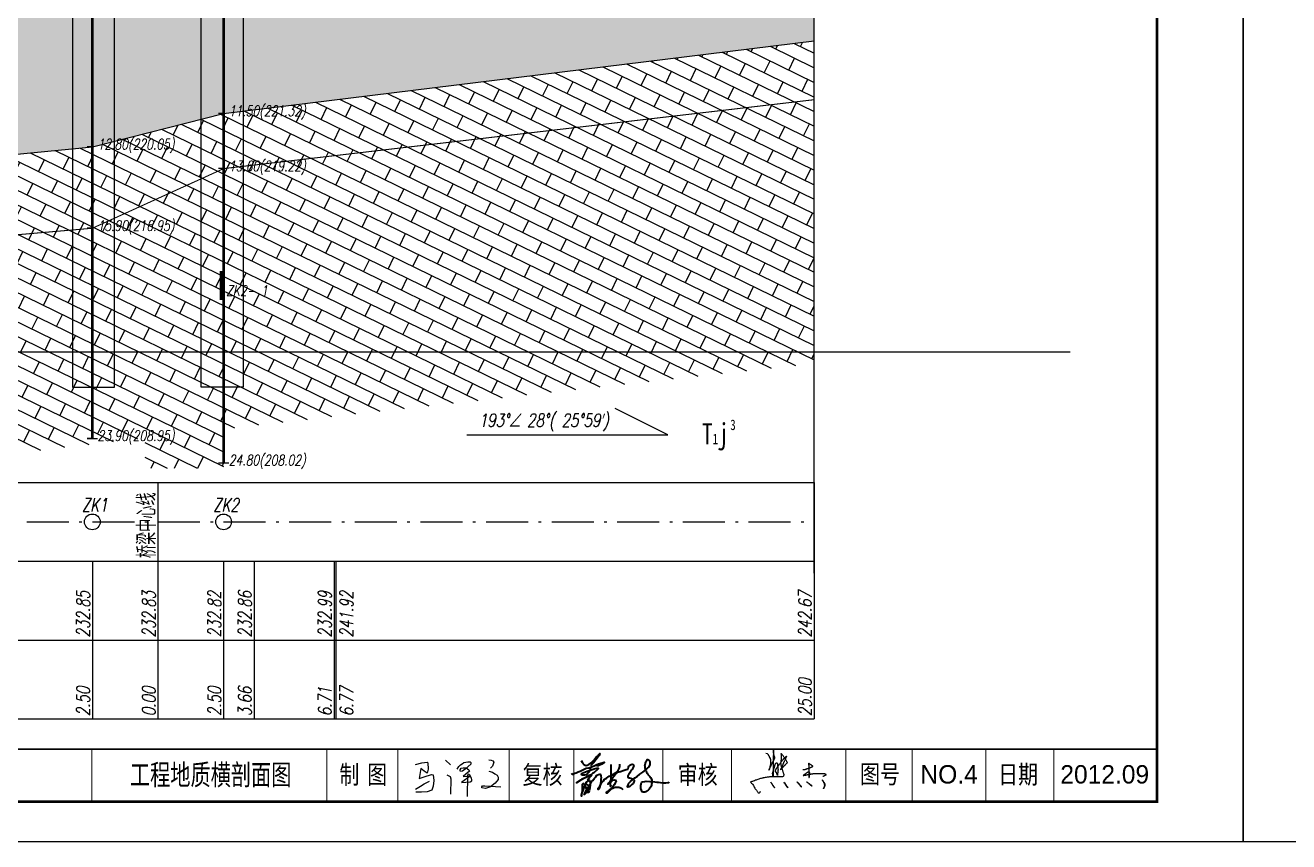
# Model space of a CAD drawing. Header units: millimetres. Extents: x -513 to 23624, y -721 to 12066.
# Drawn here: x -324.2 to -83.5, y -540.9 to -385.5 of the extents above; entities that cross this region are included whole.
import ezdxf
from ezdxf.enums import TextEntityAlignment as Align

# ---------------------------------------------------------------- set-up
doc = ezdxf.new("R2010")
doc.units = ezdxf.units.MM
for name, pattern in [('ACAD_ISO10W100', [18, 12, -3, 0, -3]), ('x-tc', [18, 15, -3]), ('公路风化界线', [12.5, 8, -2, 0.5, -2])]:
    doc.linetypes.add(name, pattern=pattern)
for name, color, linetype in [('图框', 7, 'Continuous'), ('桥型', 1, 'Continuous'), ('签名', 7, 'Continuous')]:
    doc.layers.add(name, color=color, linetype=linetype)
doc.styles.add('FS', font='fsdb_e.shx', dxfattribs={"width": 0.75, "bigfont": 'fsdb.shx'})
doc.styles.add('FSMM', font='fsdb_e.shx', dxfattribs={"width": 0.75, "bigfont": 'fsdb.shx'})
doc.styles.get("Standard").update_dxf_attribs({"font": 'italc1.shx', "width": 0.75, "bigfont": 'fsdb.shx'})
doc.styles.add('xdb', font='italc1.shx', dxfattribs={"width": 0.75, "bigfont": 'fsdb.shx'})
doc.linetypes.add('x-bzh', pattern='A,0,-0.35,[138,ltypeshp.shx,S=0.3,R=0,X=-0.35,Y=0],-2.65', length=3)
pattern_1 = [(334.00855, (0, 0), (1.095592, 2.247149), []), (64.00855, (0, 0), (-2.499846, 4.000097), [2.5, -2.5])]

# ---------------------------------------------------------------- blocks, each defined once
blk = doc.blocks.new('A$C0A595376')
at = {"layer": '签名', "color": 7, "linetype": 'x-tc', "lineweight": -3}
for p, q in [((-0.84, 4.08), (0.06, 4.32)), ((0.06, 4.32), (0.84, 4.39)), ((0.84, 4.39), (0.96, 4.29)), ((0.96, 4.29), (0.98, 3.4)), ((3.52, 4.68), (4.29, 4)), ((5.26, 3.36), (5.5, 3.77)), ((5.5, 3.77), (5.73, 4)), ((5.73, 4), (5.97, 4.14)), ((5.97, 4.14), (6.24, 4.34)), ((6.24, 4.34), (6.82, 4.44)), ((7.26, 4.09), (6.41, 3.36)), ((6.82, 4.44), (7, 4.45)), ((7, 4.45), (7.15, 4.44)), ((7.15, 4.44), (7.24, 4.35)), ((7.24, 4.35), (7.26, 4.09)), ((9.91, 4.75), (10.23, 4.7)), ((10.44, 3.8), (10.15, 3.53)), ((10.23, 4.7), (10.47, 4.62)), ((10.6, 4.38), (10.44, 3.8)), ((10.47, 4.62), (10.6, 4.38)), ((-0.22, 2.61), (-0.31, 1.99)), ((-0.31, 1.99), (0.4, 2.28)), ((-0.08, 3.48), (-0.22, 2.61)), ((0.41, 3.1), (-0.08, 3.48)), ((0.4, 2.28), (1.49, 2.6)), ((0.85, 2.81), (0.41, 3.1)), ((0.98, 3.4), (0.85, 2.81)), ((1.49, 2.6), (1.73, 2.57)), ((1.73, 2.57), (1.82, 1.74)), ((3.74, 2.54), (4.24, 2.31)), ((4.24, 2.31), (4.32, 1.96)), ((4.32, 1.96), (4.26, -0.3)), ((5.68, 3.28), (5.85, 3.53)), ((5.68, 3.17), (5.68, 3.28)), ((5.73, 3.04), (5.68, 3.17)), ((6.05, 3.08), (5.73, 3.04)), ((5.85, 3.53), (6.13, 3.55)), ((7.2, 2.38), (5.9, 1.41)), ((6.41, 3.36), (6.05, 3.08)), ((6.54, 2.63), (6.11, 2.31)), ((6.11, 2.31), (7.2, 2.38)), ((6.13, 3.55), (6.56, 3.55)), ((7.07, 3.11), (6.54, 2.63)), ((6.56, 3.55), (6.97, 3.3)), ((6.75, 2.48), (6.73, -0.6)), ((6.8, 2.55), (6.75, 2.48)), ((6.88, 2.63), (6.8, 2.55)), ((7.12, 2.51), (6.88, 2.63)), ((6.97, 3.3), (7.07, 3.11)), ((7.35, 2.06), (7.12, 2.51)), ((7.39, 1.84), (7.35, 2.06)), ((9.89, 3.08), (10.44, 2.92)), ((10.44, 2.92), (10.76, 2.71)), ((10.76, 2.71), (11.13, 2.5)), ((11.27, 1.89), (10.81, 1.31)), ((11.13, 2.5), (11.27, 2.23)), ((11.27, 2.23), (11.27, 1.89)), ((-0.87, 0.47), (-0.12, 0.9)), ((0, 0), (-0.82, 0)), ((-0.12, 0.9), (0.43, 1.22)), ((0.87, 0.08), (0, 0)), ((0.43, 1.22), (1.2, 1.62)), ((1.54, 0.32), (0.87, 0.08)), ((1.73, 0.91), (1.54, 0.32)), ((1.82, 1.74), (1.73, 0.91)), ((5.9, 1.41), (7.16, 1.54)), ((7.16, 1.54), (7.39, 1.69)), ((7.39, 1.69), (7.39, 1.84)), ((8.88, 0.78), (8.98, 0.94)), ((8.88, 0.64), (8.88, 0.78)), ((9.41, 0.56), (8.88, 0.64)), ((8.98, 0.94), (9.3, 0.96)), ((9.3, 0.96), (11.64, 0.8)), ((10.15, 0.78), (9.41, 0.56)), ((10.81, 1.31), (10.15, 0.78))]:
    blk.add_line(p, q, dxfattribs=at)
blk = doc.blocks.new('A$C4A3225B1')
at = {"layer": '签名', "color": 7, "linetype": 'Continuous'}
for points in [[(1.36, 7.58), (1.79, 7.33), (1.86, 7.19), (1.94, 7.05), (2.02, 6.89), (2.17, 6.56), (2.24, 6.4), (2.27, 6.18), (2.29, 5.78), (2.26, 5.6), (2.2, 5.26), (2.16, 5.04), (2, 4.42), (2.04, 4.58), (1.99, 4.44), (1.94, 4.3), (1.99, 4.42), (2.01, 4.46), (2.04, 4.51), (2.06, 4.55), (2.07, 4.58), (2.09, 4.62), (2.11, 4.66), (2.14, 4.71), (2.16, 4.75), (2.18, 4.79), (2.19, 4.82), (2.32, 5.09), (2.4, 5.25), (2.47, 5.39), (2.52, 5.5), (2.58, 5.62), (2.66, 5.78), (2.78, 6.02), (2.88, 6.22), (2.97, 6.41), (3.03, 6.53), (3.08, 6.63), (3.11, 6.7), (3.08, 6.77), (3.04, 6.86), (3.01, 6.93), (2.96, 7.03), (2.94, 7.14), (2.92, 7.25), (2.9, 7.38), (2.88, 7.51), (2.86, 7.63), (2.84, 7.73), (2.83, 7.82), (2.83, 7.99), (2.81, 8.25), (2.83, 7.99), (2.81, 7.91), (2.84, 7.73), (2.8, 7.52), (2.8, 7.29), (2.79, 7.02), (2.79, 6.64), (2.79, 6.38), (2.78, 6.26), (2.78, 6.09), (2.78, 6.02), (2.78, 5.8), (2.77, 5.32), (2.76, 4.8), (2.75, 4.23), (2.75, 4.03), (2.75, 3.93), (2.75, 3.84), (2.75, 3.74), (2.74, 3.65), (2.74, 3.6), (2.74, 3.55), (2.74, 3.5), (2.74, 3.43), (2.74, 3.29), (2.74, 3.23), (2.74, 3.15), (2.71, 3.19), (2.69, 3.23), (2.68, 3.29), (2.68, 3.37), (2.68, 3.48), (2.67, 3.61), (2.66, 3.73), (2.68, 3.78), (2.69, 3.83), (2.71, 3.88), (2.73, 3.95), (2.75, 4.03), (2.78, 4.14), (2.8, 4.2), (2.81, 4.25), (2.82, 4.28), (2.83, 4.32), (2.85, 4.37), (2.86, 4.39), (2.87, 4.45), (2.94, 4.68), (2.99, 4.84), (3.02, 4.95), (3.06, 5.1), (3.08, 5.17), (3.11, 5.27), (3.15, 5.38), (3.19, 5.53), (3.28, 5.63), (3.32, 5.67), (3.36, 5.73), (3.43, 5.71), (3.49, 5.7), (3.53, 5.64), (3.56, 5.58), (3.58, 5.46), (3.58, 5.37), (3.6, 5.25), (3.61, 5.16), (3.62, 5.06), (3.63, 4.98), (3.63, 4.97), (3.66, 4.68), (3.68, 4.48), (3.69, 4.38), (3.68, 4.28), (3.67, 4.22), (3.67, 4.15), (3.66, 4.05), (3.65, 3.99), (3.64, 3.88), (3.63, 3.8), (3.61, 3.6), (3.61, 3.44), (3.61, 3.36), (3.61, 3.32), (3.61, 3.28), (3.6, 3.32), (3.59, 3.36), (3.58, 3.39), (3.56, 3.43), (3.54, 3.49), (3.53, 3.54), (3.5, 3.62), (3.48, 3.67), (3.46, 3.73), (3.44, 3.8), (3.41, 3.83), (3.38, 3.86), (3.35, 3.89), (3.33, 3.91), (3.28, 3.96), (3.26, 3.98), (3.23, 4.01), (3.21, 4.03), (3.21, 4.05), (3.21, 4.08), (3.2, 4.1), (3.2, 4.14), (3.2, 4.16), (3.19, 4.25), (3.24, 4.35), (3.27, 4.41), (3.32, 4.51), (3.36, 4.58), (3.4, 4.64), (3.44, 4.71), (3.49, 4.79), (3.52, 4.82), (3.54, 4.85), (3.59, 4.92), (3.63, 4.98), (3.69, 5.06), (3.74, 5.13), (3.79, 5.19), (3.86, 5.3), (3.91, 5.37), (3.99, 5.47), (4.04, 5.54), (4.15, 5.69), (4.22, 5.78), (4.35, 5.95), (4.4, 6.03), (4.44, 6.08), (4.49, 6.14), (4.52, 6.17), (4.56, 6.22), (4.63, 6.3), (4.69, 6.38), (4.73, 6.43), (4.77, 6.47), (4.81, 6.53), (4.86, 6.57), (4.89, 6.6), (4.95, 6.65), (4.98, 6.68), (5.05, 6.75), (5.15, 6.84), (5.23, 6.91), (5.23, 6.98), (5.29, 6.98), (5.3, 6.98), (5.32, 6.98), (5.27, 6.87), (5.22, 6.77), (5.17, 6.65), (5.12, 6.54), (5.09, 6.43), (5.02, 6.32), (4.97, 6.2), (4.89, 6.04), (4.87, 5.99), (4.8, 5.84), (4.73, 5.68), (4.68, 5.57), (4.63, 5.46), (4.6, 5.39), (4.56, 5.31), (4.48, 5.13), (4.43, 5.02), (4.36, 4.86), (4.29, 4.72), (4.25, 4.63), (4.2, 4.5), (4.17, 4.44), (4.14, 4.38), (4.21, 4.45), (4.26, 4.5), (4.3, 4.55), (4.38, 4.62), (4.43, 4.65), (4.42, 4.67), (4.49, 4.74), (4.57, 4.82), (4.59, 4.85), (4.69, 4.95), (4.76, 5.02), (4.81, 5.08), (4.92, 5.18), (4.99, 5.25), (5.03, 5.3), (5.09, 5.37), (5.15, 5.42), (5.2, 5.47), (5.26, 5.54), (5.3, 5.58), (5.35, 5.63), (5.39, 5.67), (5.42, 5.7), (5.44, 5.72), (5.47, 5.75), (5.49, 5.77), (5.47, 5.81), (5.45, 5.84), (5.43, 5.87), (5.35, 6), (5.23, 6.19), (5.14, 6.35), (5.08, 6.45), (4.95, 6.65), (4.82, 6.85), (4.66, 7.06), (4.57, 7.2), (4.44, 7.38), (4.35, 7.44), (4.26, 7.5), (4.26, 7.33), (4.26, 7.18), (4.26, 7.08), (4.26, 6.84), (4.26, 6.65), (4.26, 6.44), (4.26, 6.23), (4.24, 6.04), (4.21, 5.85), (4.22, 5.78), (4.15, 5.69), (4.23, 5.59), (4.24, 5.33), (4.28, 5.16), (4.31, 5), (4.36, 4.86), (4.43, 4.65), (4.54, 4.3), (4.59, 4.09), (4.64, 3.88), (4.71, 3.7), (4.79, 3.53), (4.76, 3.25), (4.66, 3.1), (4.4, 3.06), (4.14, 3.03), (3.83, 3.03), (3.65, 3.03), (3.36, 3.03), (3.09, 3.05), (2.9, 3.06), (2.74, 3.06), (2.66, 3.08), (2.35, 3.05), (2.04, 3.03), (1.78, 2.99), (1.6, 2.96), (1.27, 2.92), (0.88, 2.84), (0.66, 2.79), (0.36, 2.73), (-0.34, 2.48), (-0.58, 2.39), (-1.04, 2.23), (-1.29, 2.15), (-1.54, 2.08), (-1.34, 1.86), (-0.94, 1.28), (-0.74, 0.9), (-0.53, 0.64), (-0.32, 0.37), (-0.23, 0.22), (-0.08, 0.02), (0.16, 0.02), (0.34, 0.31)], [(8.39, 4.43), (8.55, 4.43), (8.62, 4.44), (8.71, 4.44), (8.77, 4.45), (8.84, 4.45), (8.91, 4.48), (9.06, 4.54), (9.14, 4.57), (9.27, 4.63), (9.43, 4.67), (9.49, 4.69), (9.63, 4.72), (9.72, 4.75), (9.85, 4.81), (9.9, 4.84), (10.07, 4.91), (10.15, 4.95), (10.25, 5.01), (10.35, 5.08), (10.24, 5.14), (10.15, 5.2), (10.05, 5.27), (9.99, 5.31), (9.9, 5.37), (9.81, 5.43), (9.74, 5.48), (9.67, 5.53), (9.61, 5.57), (9.52, 5.63), (9.52, 5.55), (9.52, 5.37), (9.53, 5.29), (9.53, 5.11), (9.53, 5.04), (9.53, 4.94), (9.54, 4.86), (9.54, 4.79), (9.54, 4.72), (9.54, 4.7), (9.54, 4.64), (9.54, 4.61), (9.54, 4.55), (9.54, 4.52), (9.54, 4.46), (9.55, 4.39), (9.55, 4.28), (9.55, 4.16), (9.55, 4.04), (9.56, 3.95), (9.56, 3.78), (9.56, 3.68), (9.56, 3.58), (9.58, 3.52), (9.57, 3.41), (9.57, 3.3), (9.57, 3.23), (9.58, 3.1), (9.63, 3.09), (9.59, 3.02), (9.6, 2.96), (9.59, 2.9), (9.61, 3.03), (9.62, 3.07), (9.63, 3.13), (9.64, 3.19), (9.67, 3.26), (9.66, 3.31), (9.67, 3.39), (9.68, 3.45), (9.69, 3.5), (9.7, 3.54), (9.75, 3.69), (9.73, 3.78), (9.77, 3.83), (9.74, 3.85), (9.72, 3.87), (9.68, 3.9), (9.64, 3.93), (9.62, 3.95), (9.56, 3.95), (9.51, 3.95), (9.39, 3.95), (9.31, 3.89), (9.26, 3.86), (9.2, 3.81), (9.13, 3.77), (9.09, 3.74), (9.05, 3.71), (9.01, 3.68), (8.95, 3.64), (8.9, 3.6), (8.83, 3.55), (8.77, 3.51), (8.73, 3.49), (8.69, 3.46), (8.63, 3.42), (8.6, 3.39), (8.56, 3.36), (8.52, 3.34), (8.47, 3.3), (8.59, 3.32), (8.73, 3.35), (8.83, 3.37), (8.92, 3.39), (9.02, 3.41), (9.11, 3.43), (9.17, 3.44), (9.26, 3.46), (9.35, 3.47), (9.45, 3.49), (9.49, 3.5), (9.56, 3.52), (9.65, 3.53), (9.73, 3.55), (9.8, 3.56), (9.87, 3.58), (9.97, 3.59), (10.03, 3.6), (10.11, 3.62), (10.19, 3.63), (10.27, 3.65), (10.31, 3.65), (10.37, 3.67), (10.42, 3.68), (10.51, 3.68), (10.88, 3.7), (10.97, 3.7), (11.17, 3.7), (11.28, 3.7), (11.4, 3.7), (11.54, 3.7), (11.65, 3.7), (11.82, 3.7), (11.94, 3.7), (12.05, 3.7), (12.18, 3.69), (12.26, 3.69), (12.34, 3.68), (12.41, 3.68), (12.47, 3.68), (12.6, 3.63), (12.72, 3.58), (12.75, 3.55), (12.84, 3.5), (12.82, 3.48), (12.79, 3.41), (12.75, 3.35), (12.69, 3.32), (12.64, 3.3), (12.52, 3.25), (12.45, 3.22), (12.37, 3.18), (12.29, 3.14), (12.22, 3.1)], [(12.12, 2.45), (12.38, 2.07), (12.56, 1.81), (12.59, 1.67), (12.62, 1.52), (12.56, 1.24), (12.51, 1.11), (12.46, 0.99), (12.39, 0.88), (12.33, 0.77), (12.46, 1.06), (12.56, 1.31), (12.57, 1.57), (12.55, 1.64), (12.55, 1.73), (12.52, 1.83), (12.45, 1.91), (12.43, 1.95), (12.41, 1.98), (12.3, 2.18), (12.23, 2.28), (12.17, 2.37), (12.12, 2.45), (12.41, 2.03), (12.44, 1.99), (12.48, 1.93), (12.51, 1.89), (12.53, 1.85), (12.55, 1.83), (12.56, 1.8), (12.57, 1.77), (12.58, 1.71), (12.59, 1.67), (12.59, 1.63), (12.6, 1.59), (12.59, 1.57), (12.59, 1.54), (12.6, 1.52), (12.61, 1.49), (12.59, 1.38), (12.54, 1.27), (12.52, 1.22), (12.48, 1.13), (12.46, 1.06), (12.4, 0.91), (12.39, 0.88), (12.37, 0.85), (12.35, 0.82), (12.34, 0.79), (12.33, 0.77)], [(4.8, 2.02), (4.94, 1.89), (4.99, 1.81), (5.07, 1.71), (5.08, 1.61), (5.16, 1.57), (5.18, 1.48), (5.24, 1.39), (5.29, 1.32), (5.37, 1.2), (5.43, 1.11), (5.49, 1.02), (5.52, 0.98), (5.56, 1.03), (5.48, 1.12), (5.37, 1.2), (5.3, 1.31), (5.25, 1.45), (5.07, 1.63), (5, 1.73), (4.89, 1.9), (4.8, 2.02), (5.14, 1.6), (5.21, 1.5), (5.36, 1.27), (5.53, 1.04), (5.52, 1.03), (5.46, 1.08), (5.42, 1.14), (5.37, 1.21), (5.31, 1.29), (5.27, 1.35), (5.21, 1.43), (5.17, 1.49), (5.11, 1.54)], [(7.32, 2.1), (7.46, 1.98), (7.53, 1.91), (7.61, 1.81), (7.64, 1.72), (7.72, 1.68), (7.75, 1.59), (7.81, 1.51), (7.86, 1.45), (7.96, 1.33), (8.03, 1.25), (8.1, 1.17), (8.13, 1.13), (8.16, 1.18), (8.08, 1.26), (7.96, 1.33), (7.88, 1.43), (7.82, 1.57), (7.63, 1.73), (7.54, 1.83), (7.42, 1.98), (7.32, 2.1), (7.69, 1.71), (7.77, 1.62), (7.95, 1.4), (8.14, 1.18), (8.12, 1.17), (8.06, 1.22), (8.01, 1.27), (7.96, 1.34), (7.89, 1.41), (7.84, 1.47), (7.78, 1.55), (7.73, 1.6), (7.67, 1.65)], [(9.16, 2.08), (9.33, 1.99), (9.4, 1.93), (9.5, 1.85), (9.54, 1.77), (9.63, 1.74), (9.67, 1.66), (9.75, 1.6), (9.82, 1.54), (9.94, 1.45), (10.02, 1.38), (10.1, 1.31), (10.14, 1.28), (10.16, 1.34), (10.06, 1.4), (9.94, 1.44), (9.83, 1.53), (9.75, 1.65), (9.53, 1.78), (9.43, 1.86), (9.28, 1.98), (9.16, 2.08), (9.6, 1.77), (9.7, 1.69), (9.91, 1.51), (10.13, 1.33), (10.12, 1.32), (10.05, 1.35), (9.99, 1.4), (9.93, 1.45), (9.85, 1.52), (9.79, 1.57), (9.72, 1.63), (9.66, 1.67), (9.59, 1.71)]]:
    blk.add_spline(points, degree=3, dxfattribs=at)
at = {"layer": '签名', "color": 7, "linetype": 'Continuous', "start_tangent": (0.570994, -0.820954), "end_tangent": (0.570994, -0.820954)}
blk.add_spline([(2.31, 2.02), (2.48, 1.77), (2.58, 1.64), (2.67, 1.5), (2.76, 1.38), (2.86, 1.23), (2.97, 1.1), (3.05, 1.05), (3.03, 0.98), (2.96, 1.05), (2.9, 1.11), (2.85, 1.19), (2.8, 1.25), (2.75, 1.34), (2.7, 1.42), (2.61, 1.54), (2.54, 1.69), (2.45, 1.82), (2.4, 1.89), (2.31, 2.02)], degree=3, dxfattribs=at)
blk = doc.blocks.new('z')
at = {"layer": '图框', "color": 7, "lineweight": 35}
for points in [[(35627849.8, 3315053.1), (35627850.8, 3315051.7), (35627851.6, 3315050.4), (35627852.3, 3315049.2), (35627853.1, 3315048.9), (35627853.8, 3315048.7), (35627854.6, 3315048.4), (35627855.6, 3315048.7), (35627857.1, 3315049.2), (35627859.3, 3315050.9), (35627860.8, 3315052.1), (35627862, 3315053.6), (35627862.9, 3315054.7), (35627864.1, 3315056.2), (35627865.5, 3315057.3), (35627866.4, 3315058.7), (35627867.8, 3315059.8), (35627867.2, 3315057.9), (35627865.1, 3315055.3), (35627863.8, 3315053.7), (35627861.9, 3315051.4), (35627860.7, 3315049.9), (35627858.7, 3315048.1)], [(35627840.7, 3315040.9), (35627841.2, 3315040.2), (35627841.5, 3315040), (35627842.1, 3315040.1), (35627843.9, 3315040.9), (35627845.2, 3315041.5), (35627847, 3315042.3), (35627848.9, 3315043.1), (35627850.9, 3315044), (35627852.8, 3315044.9), (35627854.8, 3315045.8), (35627857.3, 3315046.3), (35627859.6, 3315047.1), (35627862.4, 3315048.1), (35627865, 3315049.2), (35627866.5, 3315049.9), (35627868.8, 3315050.7), (35627870.9, 3315051.2), (35627872, 3315051.5), (35627872.3, 3315051.2), (35627871.6, 3315050.8), (35627869.7, 3315049.8), (35627868.3, 3315049.1), (35627867, 3315048.7), (35627866.1, 3315048.2), (35627865.4, 3315048), (35627864.6, 3315047.6)], [(35627858.8, 3315046.9), (35627858.6, 3315044.6), (35627858.2, 3315043.6), (35627857.6, 3315042.6), (35627857.1, 3315041.9), (35627856.3, 3315041.1), (35627855.2, 3315040.2), (35627854.3, 3315039.6), (35627853.2, 3315039.1), (35627852.3, 3315039.1), (35627851.2, 3315039.2), (35627850.2, 3315039.7), (35627850.3, 3315040.3), (35627850.7, 3315040.9), (35627852.4, 3315041.7), (35627853.9, 3315042.4), (35627855.7, 3315043), (35627857.6, 3315043.7), (35627859.3, 3315044.3), (35627861.5, 3315045), (35627863.2, 3315045.5), (35627865, 3315045.7), (35627866.2, 3315045.8), (35627866.4, 3315045.4), (35627865.7, 3315044.9), (35627861.9, 3315041.4), (35627860.7, 3315040.7), (35627859.3, 3315039.6), (35627857.2, 3315038.7), (35627853.7, 3315036.6), (35627850.5, 3315035.2), (35627849.1, 3315034), (35627847.9, 3315033.4), (35627845.4, 3315031.7), (35627845.3, 3315031.7), (35627848.5, 3315034), (35627849.7, 3315034.6), (35627850.8, 3315035.4), (35627853.2, 3315036.5), (35627854.5, 3315037.3), (35627856.5, 3315038.3), (35627857.9, 3315038.8), (35627859.5, 3315039.5), (35627859.8, 3315039.3), (35627859.2, 3315038.2), (35627856.9, 3315035.5), (35627855.9, 3315034.5), (35627855.5, 3315034.3)], [(35627886.5, 3315049.8), (35627886.4, 3315047.5), (35627886, 3315045.5), (35627884.4, 3315042.2), (35627883.3, 3315040.6), (35627882.3, 3315039.5), (35627881.1, 3315037.7), (35627880, 3315036.2), (35627878.4, 3315035), (35627877.2, 3315033.2), (35627876.5, 3315031.6), (35627875.4, 3315030.6), (35627876.1, 3315031.4), (35627877.1, 3315032), (35627878.8, 3315033), (35627880.1, 3315034.2), (35627881.3, 3315034.6), (35627883.1, 3315034.3), (35627883.4, 3315033.2), (35627882.7, 3315032.1), (35627881.4, 3315029.8), (35627879.6, 3315026.9), (35627878.1, 3315025.5), (35627876.7, 3315023.7), (35627875.7, 3315023), (35627874.8, 3315021.9), (35627874, 3315021.9), (35627874.2, 3315022.8), (35627875.6, 3315023.7), (35627876.9, 3315025.2), (35627878.5, 3315026.1), (35627880.9, 3315027.1), (35627882.5, 3315027.5), (35627884.7, 3315027.8), (35627885.9, 3315027.8), (35627886.9, 3315027.4), (35627888.6, 3315026.8), (35627889.1, 3315026.2), (35627889.6, 3315025.3)], [(35627878.1, 3315049.2), (35627878.3, 3315039.9), (35627878.1, 3315036.1), (35627877.8, 3315033.7), (35627877.5, 3315030.8), (35627877.5, 3315029), (35627877.9, 3315028.3), (35627878.7, 3315030)], [(35627894.7, 3315045), (35627895.1, 3315046.9), (35627895.5, 3315047.8), (35627896.3, 3315048.7), (35627897.7, 3315049.3), (35627898.8, 3315049.7), (35627899.5, 3315049.4), (35627899.8, 3315049), (35627900.1, 3315048.6), (35627900.2, 3315047.9), (35627899.7, 3315046.8), (35627898.9, 3315045.1), (35627898.6, 3315044.7), (35627898.1, 3315044), (35627897.5, 3315042.9), (35627896.9, 3315042.3), (35627896.3, 3315041.5), (35627895.1, 3315039.6), (35627894.8, 3315039.1), (35627894.5, 3315038.4), (35627894.5, 3315038.2), (35627894.5, 3315037.5), (35627894.5, 3315037.2), (35627894.8, 3315036.9), (35627895.7, 3315036.5), (35627896.1, 3315036.5), (35627897.5, 3315036.2), (35627898.1, 3315035.8), (35627899.5, 3315035.4), (35627900, 3315034.9), (35627900.7, 3315034.3), (35627900.7, 3315033.5), (35627900.4, 3315032.9), (35627900.3, 3315032.6), (35627900, 3315031.7), (35627899.6, 3315031.2), (35627898.5, 3315030.1), (35627897.7, 3315029.5), (35627897.2, 3315029), (35627896.7, 3315028.6), (35627896.4, 3315028.4), (35627895.9, 3315028.1), (35627895.4, 3315027.9), (35627895.1, 3315027.9), (35627894.5, 3315027.8), (35627894.1, 3315028.6), (35627894.1, 3315028.9), (35627894.9, 3315029.6), (35627895.3, 3315031.1), (35627896.1, 3315032.1), (35627897, 3315033), (35627901.2, 3315036.6), (35627903.4, 3315037.9), (35627906, 3315040.2), (35627908.9, 3315042), (35627911.6, 3315044.3), (35627913.2, 3315045.9), (35627914.8, 3315047.1), (35627916, 3315049.4), (35627915.9, 3315050.9), (35627915.8, 3315051.9), (35627915.5, 3315052.6), (35627914.9, 3315053.2), (35627914.5, 3315053.5), (35627913.5, 3315053.7), (35627912.7, 3315053.7), (35627912.4, 3315053.3), (35627912, 3315052.6), (35627911.6, 3315052.1), (35627911.3, 3315051.5), (35627911.1, 3315050.6), (35627911, 3315050), (35627910.9, 3315049.4), (35627910.7, 3315048.7), (35627910.6, 3315048.1), (35627910.7, 3315047.8), (35627910.7, 3315047.2), (35627910.9, 3315046.9), (35627910.9, 3315046.3), (35627911.5, 3315044.2), (35627912.1, 3315043.3), (35627912.5, 3315042), (35627913.1, 3315041), (35627913.8, 3315039.7), (35627914.5, 3315038.8), (35627915.6, 3315037.7), (35627916.1, 3315037), (35627917.4, 3315034.8), (35627917.6, 3315033.8), (35627917.7, 3315033), (35627917.4, 3315031.9), (35627917.1, 3315030.3), (35627917.1, 3315029.6), (35627916.8, 3315028.7), (35627916.5, 3315028.1), (35627915.6, 3315026.7), (35627914.9, 3315025.9), (35627914, 3315024.8), (35627913.1, 3315024), (35627912.3, 3315023.4), (35627911.7, 3315023.3), (35627910.7, 3315022.8), (35627909.3, 3315022.9), (35627908.2, 3315023.2), (35627908, 3315023.8), (35627907.6, 3315024.9), (35627907, 3315026.4), (35627907, 3315027.6), (35627907.1, 3315029.4), (35627907.2, 3315030.7), (35627907.5, 3315032), (35627908.6, 3315032.9), (35627910.7, 3315033.2), (35627912.1, 3315033.4), (35627915.5, 3315033), (35627918.2, 3315033), (35627920.5, 3315032.7), (35627922.2, 3315032.5), (35627923.8, 3315032.3), (35627925.9, 3315032.1), (35627928.6, 3315031.9), (35627930.8, 3315031.9), (35627932.8, 3315032), (35627933.6, 3315032), (35627934, 3315032.6)], [(35627852.3, 3315031.2), (35627850.8, 3315030.1), (35627850.9, 3315028.8), (35627850.8, 3315027.2), (35627850.9, 3315024.8), (35627850.7, 3315023.5), (35627850.3, 3315021.3), (35627850.2, 3315019.5), (35627850.1, 3315019.1), (35627850.2, 3315020), (35627850.8, 3315022.2), (35627851.8, 3315024.4), (35627852.6, 3315027.3), (35627853.3, 3315029), (35627854.1, 3315030.7), (35627855, 3315032.3), (35627856.1, 3315033.4), (35627857, 3315034.3), (35627857.7, 3315034.2), (35627858.2, 3315032.8), (35627858.4, 3315032.4), (35627858.4, 3315030.3), (35627858, 3315026.7), (35627857.5, 3315024.3), (35627857.1, 3315023.2), (35627856.8, 3315022.4), (35627856.3, 3315022.4), (35627855.9, 3315022.5), (35627855.5, 3315023.8), (35627855.2, 3315025.5), (35627854.7, 3315027.1), (35627853.9, 3315028.5), (35627853.5, 3315030), (35627853.6, 3315030.7), (35627854.2, 3315030.8), (35627855, 3315030.5), (35627856.1, 3315029.9), (35627856.8, 3315029.4), (35627857.8, 3315028.6), (35627857.8, 3315027.4), (35627857.2, 3315025.7), (35627856.3, 3315024.5), (35627855.6, 3315023.4), (35627854.4, 3315022.2), (35627854.1, 3315021.7), (35627853.5, 3315021.2), (35627853, 3315020.8), (35627852.7, 3315020.8), (35627854.1, 3315023.1), (35627855, 3315024.7), (35627856, 3315026.4), (35627856.9, 3315028), (35627858.4, 3315029.8), (35627859.2, 3315031.7), (35627860.2, 3315033.4), (35627861, 3315034.1), (35627862.5, 3315036.3), (35627863.8, 3315037.5), (35627864.8, 3315039), (35627866.3, 3315039.8), (35627867.6, 3315040.2), (35627868.1, 3315040), (35627868.5, 3315039.3), (35627868.7, 3315038.4), (35627869, 3315036.5), (35627868.8, 3315035.3), (35627868.8, 3315033.8), (35627868.5, 3315031.2), (35627867.6, 3315028.1), (35627867.2, 3315026.7), (35627867, 3315026), (35627866.6, 3315025.5), (35627866.1, 3315025.5), (35627866, 3315026.3), (35627866.2, 3315026.8), (35627867.3, 3315028), (35627869.1, 3315030.8), (35627869.8, 3315032.1), (35627871.2, 3315033.8), (35627872.3, 3315035.4), (35627874, 3315036.2), (35627876.8, 3315038.1), (35627879.1, 3315039), (35627883.4, 3315041.6), (35627887.5, 3315042.7), (35627891, 3315043.9), (35627892.8, 3315044.7), (35627894.2, 3315044.9), (35627894.7, 3315045)]]:
    blk.add_lwpolyline(points, dxfattribs=at)

msp = doc.modelspace()

# ---------------------------------------------------------------- hatches: boundary and pattern name
at = {"linetype": 'Continuous'}
h = msp.add_hatch(dxfattribs=at)
h.set_pattern_fill('LST', style=0, pattern_type=2)
h.set_pattern_definition([(0, (0, 0), (0, 10), [1, -9]), (45, (1, 0), (-10, 8e-16), [0.7071, -13.43503]), (135, (0, 0), (-8e-16, -10), [0.7071, -13.43503]), (90, (-0.5, 0.5), (-10, 6e-16), [0.5, -9.5]), (135, (3.75, 3.75), (-8e-16, -10), [1.06066, -13.08148]), (90, (1.5, 0.5), (-10, 6e-16), [0.5, -9.5]), (45, (-0.5, 1), (-10, 8e-16), [0.7071, -13.43503]), (0, (0, 1.5), (0, 10), [1, -9]), (135, (1.5, 1), (-8e-16, -10), [0.7071, -13.43503]), (45, (7.5, -0.5), (-10, 8e-16), [0.7071, -13.43503]), (90, (8, 0), (-10, 6e-16), [1, -9]), (135, (8, 1), (-8e-16, -10), [0.7071, -13.43503]), (0, (7, -0.5), (0, 10), [0.5, -9.5]), (0, (7, 1.5), (0, 10), [0.5, -9.5]), (135, (7, -0.5), (-8e-16, -10), [0.7071, -13.43503]), (90, (6.5, 0), (-10, 6e-16), [1, -9]), (45, (6.5, 1), (-10, 8e-16), [0.7071, -13.43503]), (0, (3.75, 3.75), (0, 10), [0.5, -9.5]), (45, (4.25, 3.75), (-10, 8e-16), [0.7071, -13.43503]), (90, (4.75, 4.25), (-10, 6e-16), [0.5, -9.5]), (135, (4.75, 4.75), (-8e-16, -10), [1.06066, -13.08148]), (0, (3.5, 5.5), (0, 10), [0.5, -9.5]), (90, (3, 4.5), (-10, 6e-16), [0.5, -9.5]), (45, (3, 5), (-10, 8e-16), [0.7071, -13.43503]), (0, (7.5, 5), (0, 10), [0.5, -9.5]), (45, (8, 5), (-10, 8e-16), [1.06066, -13.08148]), (90, (8.75, 5.75), (-10, 6e-16), [0.5, -9.5]), (135, (7.5, 5), (-8e-16, -10), [0.7071, -13.43503]), (90, (7, 5.5), (-10, 6e-16), [0.5, -9.5]), (45, (7, 6), (-10, 8e-16), [1.06066, -13.08148]), (0, (7.75, 6.75), (0, 10), [0.5, -9.5]), (135, (8.75, 6.25), (-8e-16, -10), [0.7071, -13.43503]), (0, (3.75, 7.5), (0, 10), [0.5, -9.5]), (135, (3.75, 7.5), (-8e-16, -10), [0.7071, -13.43503]), (90, (3.25, 8), (-10, 6e-16), [0.5, -9.5]), (45, (3.25, 8.5), (-10, 8e-16), [1.06066, -13.08148]), (0, (4, 9.25), (0, 10), [0.5, -9.5]), (135, (5, 8.75), (-8e-16, -10), [0.7071, -13.43503]), (90, (5, 8.25), (-10, 6e-16), [0.5, -9.5]), (45, (4.25, 7.5), (-10, 8e-16), [1.06066, -13.08148]), (90, (0, 1.2), (-2.5, 2.5), [0.1, -4.9]), (0, (0, 1.3), (2.5, 2.5), [0.1, -4.9]), (90, (0.1, 1.2), (-2.5, 2.5), [0.1, -4.9]), (0, (0, 1.2), (2.5, 2.5), [0.1, -4.9])])
h.paths.add_polyline_path([(-262.95545, -345.64416), (-265.3961, -345.64416), (-265.3961, -344.22401), (-280.60658, -344.55233), (-286.43539, -344.7726), (-286.43539, -402.2726), (-173.93539, -388.45754), (-173.93539, -342.24987), (-262.95545, -344.17133)])
h.paths.add_polyline_path([(-286.43539, -344.7726), (-298.93539, -344.7226), (-311.43539, -344.6226), (-311.43539, -408.6226), (-286.43539, -402.2726)])
h.paths.add_polyline_path([(-423.93539, -344.4226), (-423.93539, -419.57165), (-311.43539, -408.6226), (-311.43539, -344.6226)])
h.paths.add_polyline_path([(-285.93539, -400.2726), (-275.24015, -400.2726), (-275.24015, -403.2726), (-285.93539, -403.2726)], flags=9)
h.paths.add_polyline_path([(-243.0616, -375.05351), (-237.02827, -375.05351), (-237.02827, -378.42017), (-243.0616, -378.42017)], flags=24)
h.paths.add_polyline_path([(-242.5616, -378.55351), (-240.64493, -378.55351), (-240.64493, -381.55351), (-242.5616, -381.55351)], flags=24)
h.paths.add_polyline_path([(-246.0616, -375.55351), (-242.19493, -375.55351), (-242.19493, -381.99795), (-246.0616, -381.99795)], flags=24)
h.paths.add_polyline_path([(-310.93539, -406.6226), (-299.57349, -406.6226), (-299.57349, -409.6226), (-310.93539, -409.6226)], flags=9)
h.paths.add_polyline_path([(-362.45183, -388.12071), (-356.4185, -388.12071), (-356.4185, -391.48738), (-362.45183, -391.48738)], flags=24)
h.paths.add_polyline_path([(-361.95183, -391.62071), (-360.03516, -391.62071), (-360.03516, -394.62071), (-361.95183, -394.62071)], flags=24)
h.paths.add_polyline_path([(-365.45183, -388.62071), (-361.58516, -388.62071), (-361.58516, -395.06516), (-365.45183, -395.06516)], flags=24)
h = msp.add_hatch(dxfattribs=at)
h.set_pattern_fill('HY', angle=334.0085537, style=0, pattern_type=2)
h.set_pattern_definition(pattern_1)
h.paths.add_polyline_path([(-311.43539, -424.1226), (-311.43539, -408.6226), (-423.93539, -419.57165), (-423.93539, -433.8726)])
h.paths.add_polyline_path([(-423.93539, -433.8726), (-423.93539, -438.8726), (-423.93539, -472.52777), (-375.97082, -472.52777), (-347.94042, -469.38974), (-286.43539, -462.34319), (-286.43539, -412.7726), (-311.43539, -424.1226)])
h.paths.add_polyline_path([(-286.43539, -412.7726), (-286.43539, -402.2726), (-311.43539, -408.6226), (-311.43539, -424.1226)])
h.paths.add_polyline_path([(-286.43539, -402.2726), (-286.43539, -412.7726), (-173.93539, -399.65237), (-173.93539, -388.45754)])
h.paths.add_polyline_path([(-286.43539, -412.7726), (-286.43539, -462.34319), (-256.83717, -458.95217), (-173.93539, -449.86166), (-173.93539, -399.65237)])
h.paths.add_polyline_path([(-310.93539, -462.1226), (-298.23003, -462.1226), (-298.23003, -465.1226), (-310.93539, -465.1226)], flags=24)
h.paths.add_polyline_path([(-310.93539, -422.1226), (-298.39075, -422.1226), (-298.39075, -425.1226), (-310.93539, -425.1226)], flags=24)
h.paths.add_polyline_path([(-310.93539, -406.6226), (-298.39075, -406.6226), (-298.39075, -409.6226), (-310.93539, -409.6226)], flags=25)
h.paths.add_polyline_path([(-285.93539, -410.7726), (-273.39075, -410.7726), (-273.39075, -413.7726), (-285.93539, -413.7726)], flags=24)
h.paths.add_polyline_path([(-285.93539, -400.2726), (-273.39075, -400.2726), (-273.39075, -403.2726), (-285.93539, -403.2726)], flags=25)
h.paths.add_polyline_path([(-286.43539, -434.5226), (-279.75682, -434.5226), (-279.75682, -437.5226), (-286.43539, -437.5226)], flags=9)
h = msp.add_hatch(dxfattribs=at)
h.set_pattern_fill('HY', angle=334.0085537, style=0, pattern_type=2)
h.set_pattern_definition(pattern_1)
h.paths.add_polyline_path([(-298.93539, -469.7726), (-286.43539, -469.7726), (-286.43539, -462.34319), (-298.93539, -463.7753)])
h.paths.add_polyline_path([(-298.93539, -463.7753), (-301.43539, -464.06172), (-301.43539, -469.7726), (-298.93539, -469.7726)])
h.paths.add_polyline_path([(-310.93539, -462.1226), (-298.23003, -462.1226), (-298.23003, -465.1226), (-310.93539, -465.1226)], flags=9)

# ---------------------------------------------------------------- linework, layer by layer
for p, q in [((-173.93539, -489.7726), (-173.93539, -258.0136)), ((-312.43539, -464.1226), (-310.43539, -464.1226)), ((-287.43539, -468.7726), (-285.43539, -468.7726)), ((-448.93539, -472.52777), (-173.93539, -472.52777)), ((-173.93539, -472.52777), (-173.93539, -487.52777)), ((-448.93539, -487.52777), (-173.93539, -487.52777)), ((-311.43539, -487.52777), (-311.43539, -517.52777)), ((-298.93539, -487.52777), (-298.93539, -517.52777)), ((-286.43539, -487.52777), (-286.43539, -517.52777)), ((-280.63539, -487.52777), (-280.63539, -517.52777)), ((-265.3961, -487.52777), (-265.3961, -517.52777)), ((-265.02983, -487.52777), (-265.02983, -517.52777)), ((-173.93539, -487.52777), (-173.93539, -517.52777)), ((-448.93539, -502.52777), (-173.93539, -502.52777)), ((-448.93539, -517.52777), (-173.93539, -517.52777))]:
    msp.add_line(p, q)
at = {"color": 7, "linetype": 'Continuous'}
for p, q in [((-286.43539, -402.2726), (-287.43539, -402.2726)), ((-311.43539, -408.6226), (-312.43539, -408.6226)), ((-286.43539, -412.7726), (-287.43539, -412.7726)), ((-311.43539, -424.1226), (-312.43539, -424.1226)), ((-425.93539, -447.6226), (-125.15437, -447.6226)), ((-201.82725, -463.4244), (-211.82725, -458.4244)), ((-311.43539, -464.1226), (-312.43539, -464.1226)), ((-240.1219, -463.4244), (-201.82725, -463.4244)), ((-173.93539, -480.52777), (-173.93539, -488.52777)), ((-173.93539, -480.52777), (-173.93539, -488.52777))]:
    msp.add_line(p, q, dxfattribs=at)
at = {"linetype": '公路风化界线'}
msp.add_line((-423.93539, -480.02777), (-173.93539, -480.02777), dxfattribs=at)
at = {"color": 7, "linetype": 'Continuous', "const_width": 0.5}
msp.add_lwpolyline([(-495.12419, -251.95359), (-108.61078, -251.95359), (-108.61078, -533.28336), (-495.12419, -533.28336)], close=True, dxfattribs=at)
for points in [[(-311.43539, -344.6226, 0.5, 0.5, 0), (-311.43539, -464.1226, 0, 0, 0)], [(-286.43539, -344.7726, 0.5, 0.5, 0), (-286.43539, -468.7726, 0, 0, 0)]]:
    msp.add_lwpolyline(points, format="xyseb")
at = {"color": 7, "linetype": 'x-bzh'}
msp.add_lwpolyline([(-423.93539, -419.57165), (-311.43539, -408.6226), (-286.43539, -402.2726), (-173.93539, -388.45754)], dxfattribs=at)
at = {"color": 7, "linetype": 'ACAD_ISO10W100', "const_width": 0.2, "flags": 128}
msp.add_lwpolyline([(-423.93539, -433.8726), (-311.43539, -424.1226), (-286.43539, -412.7726), (-173.93539, -399.65237)], dxfattribs=at)
at = {"color": 7, "linetype": 'Continuous'}
msp.add_lwpolyline([(-286.93539, -432.2726, 0.5, 0.5, 0), (-286.93539, -437.7726, 0, 0, 0)], format="xyseb", dxfattribs=at)
at = {"linetype": 'Continuous'}
msp.add_lwpolyline([(-298.93539, -472.52777), (-298.93539, -487.52777)], dxfattribs=at)
for centre in [(-311.43539, -480.02777), (-286.43539, -480.02777)]:
    msp.add_circle(centre, 1.5)
at = {"layer": '图框', "color": 9}
for points in [[(-92.19112, -540.91461), (-512.68364, -540.91461), (-512.68364, -243.7014), (-92.19112, -243.7014)], [(328.3014, -540.91461), (-92.19112, -540.91461), (-92.19112, -243.7014), (328.3014, -243.7014)]]:
    msp.add_lwpolyline(points, close=True, dxfattribs=at)
at = {"layer": '图框', "color": 7, "linetype": 'Continuous', "const_width": 0.3}
msp.add_lwpolyline([(-108.61078, -523.28336), (-437.61078, -523.28336), (-437.61078, -533.28336)], dxfattribs=at)
msp.add_lwpolyline([(-108.61078, -523.28336), (-437.61078, -523.28336), (-437.61078, -533.28336)], dxfattribs=at)
at = {"layer": '图框', "color": 7, "const_width": 0.2}
for points in [[(-311.55656, -533.28336), (-311.55656, -523.28336)], [(-266.79629, -533.28336), (-266.79629, -523.28336)], [(-253.23301, -533.28336), (-253.23301, -523.28336)], [(-232.01713, -533.28336), (-232.01713, -523.28336)], [(-219.73606, -533.28336), (-219.73606, -523.28336)], [(-202.74229, -533.28336), (-202.74229, -523.28336)], [(-189.68438, -533.28336), (-189.68438, -523.28336)], [(-167.92614, -533.28336), (-167.92614, -523.28336)], [(-155.25665, -533.28336), (-155.25665, -523.28336)], [(-141.23083, -533.28336), (-141.23083, -523.28336)], [(-128.27003, -533.28336), (-128.27003, -523.28336)]]:
    msp.add_lwpolyline(points, dxfattribs=at)
at = {"layer": '桥型'}
for points in [[(-315.20239, -454.38655), (-307.20239, -454.38655), (-307.20239, -336.04811), (-315.20239, -336.04811)], [(-282.70239, -454.38655), (-290.70239, -454.38655), (-290.70239, -336.04811), (-282.70239, -336.04811)]]:
    msp.add_lwpolyline(points, close=True, dxfattribs=at)

# ---------------------------------------------------------------- block references
at = {"layer": '图框'}
msp.add_blockref('A$C4A3225B1', (-184.5122, -531.61446), dxfattribs=at)
at = {"layer": '图框', "xscale": 1.300000000000182, "yscale": 1.300000000000182, "zscale": 1.300000000000182}
msp.add_blockref('A$C0A595376', (-248.76198, -531.49569), dxfattribs=at)
at = {"layer": '签名', "linetype": 'Continuous', "xscale": 0.1990656000002673, "yscale": 0.1990656000002673, "zscale": 0.1990656000002673}
msp.add_blockref('z', (-7092497.63122, -660438.49925, 544.65204), dxfattribs=at)

# ---------------------------------------------------------------- texts
at = {"color": 7, "linetype": 'Continuous', "attachment_point": 1, "style": 'xdb'}
for s, insert, char_height, width in [('11.50(221.32)', (-285.43539, -400.7726), 2, 52), ('12.80(220.05)', (-310.43539, -407.1226), 2, 52), ('13.60(219.22)', (-285.43539, -411.2726), 2, 52), ('15.90(216.95)', (-310.43539, -422.6226), 2, 52), ('ZK2- 1', (-285.93539, -435.0226), 2, 24), (' 193°∠ 28°( 25°59′)', (-239.11945, -459.4244), 2.5, 95), ('23.90(208.95)', (-310.43539, -462.6226), 2, 52), ('24.80(208.02)', (-285.43539, -467.2726), 2, 52)]:
    msp.add_mtext(s, dxfattribs=dict(at, insert=insert, char_height=char_height, width=width))
at = {"attachment_point": 1}
for s, insert, char_height, width in [('\\f仿宋_GB2312|b0|i0|c134|p49;T\\H2;1\\H4;j', (-195.29577, -461.23581), 4, 39.7944), ('\\f仿宋_GB2312|b0|i0|c134|p49;3', (-189.90942, -460.54723), 2, 4.9655)]:
    msp.add_mtext(s, dxfattribs=dict(at, insert=insert, char_height=char_height, width=width))
at = {"char_height": 2.5, "width": 15, "attachment_point": 1, "style": 'xdb'}
for s, insert in [('ZK1', (-313.43539, -475.52777)), ('ZK2', (-288.43539, -475.52777))]:
    msp.add_mtext(s, dxfattribs=dict(at, insert=insert))
at = {"attachment_point": 1, "rotation": 89.9999985, "style": 'xdb'}
for s, insert, char_height, width in [('桥梁中心线', (-302.83909, -486.90064), 3.5, 30), ('232.85', (-314.43539, -502.02777), 2.5, 30), ('232.83', (-301.93539, -502.02777), 2.5, 30), ('232.82', (-289.43539, -502.02777), 2.5, 30), ('232.86', (-283.63539, -502.02777), 2.5, 30), ('232.99', (-268.3961, -502.02777), 2.5, 30), ('241.92', (-264.28062, -502.02777), 2.5, 30), ('242.67', (-176.93539, -502.02777), 2.5, 30), ('25.00', (-176.93539, -517.02777), 2.5, 25), ('2.50', (-314.43539, -517.02777), 2.5, 20), ('0.00', (-301.93539, -517.02777), 2.5, 20), ('2.50', (-289.43539, -517.02777), 2.5, 20), ('3.66', (-283.63539, -517.02777), 2.5, 20), ('6.71', (-268.3961, -517.02777), 2.5, 20), ('6.77', (-264.28062, -517.02777), 2.5, 20)]:
    msp.add_mtext(s, dxfattribs=dict(at, insert=insert, char_height=char_height, width=width))
at = {"layer": '图框', "color": 7, "linetype": 'Continuous', "style": 'FS', "width": 0.9}
msp.add_text('工程地质横剖面图', height=4.5, dxfattribs=at).set_placement((-288.89959, -528.07923), align=Align.MIDDLE)
at = {"layer": '图框', "color": 7, "linetype": 'Continuous', "style": 'FSMM'}
for s, height, p in [('制 图', 4, (-259.82468, -528.08336)), ('复核', 4, (-225.68238, -528.08336)), ('审核', 4, (-196.11623, -528.08336)), ('图号', 4, (-161.39719, -528.08336)), ('NO.4', 3.5, (-148.23476, -528.08336)), ('日期', 4, (-135.09029, -528.08336)), ('2012.09', 3.5, (-118.58607, -528.08336))]:
    msp.add_text(s, height=height, dxfattribs=at).set_placement(p, align=Align.MIDDLE)

doc.saveas('drawing.dxf')
